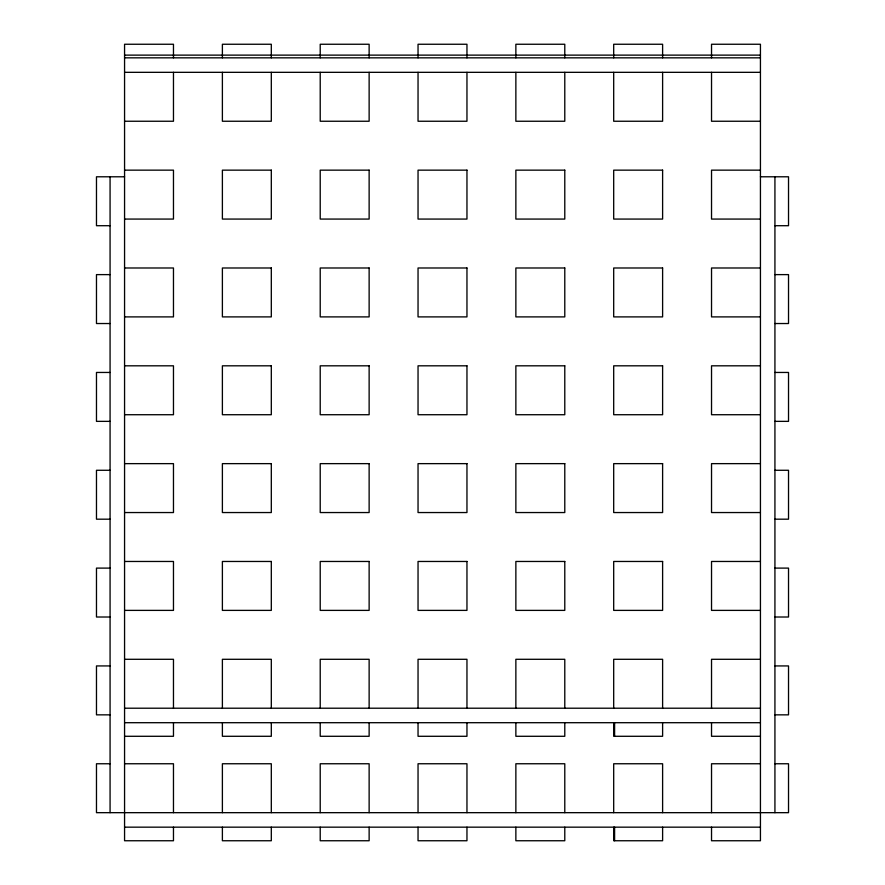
<?xml version="1.0" encoding="UTF-8"?>
<svg xmlns="http://www.w3.org/2000/svg" width="885" height="885" viewBox="0 0 885 885"><rect width="100%" height="100%" fill="white"/><g stroke="black" fill="none" stroke-linecap="round" stroke-linejoin="round"><path stroke-width="1.33" d="M124.564 55.124L760.436 55.124M124.564 57.835L760.436 57.835M124.564 72.327L760.436 72.327M124.564 121.245L173.471 121.245L173.471 72.327M760.436 121.245L711.529 121.245L711.529 72.327M124.564 170.152L173.471 170.152L173.471 219.071L124.564 219.071M760.436 170.152L711.529 170.152L711.529 219.071L760.436 219.071M124.564 176.79L96.476 176.79L96.476 225.708L110.072 225.708M760.436 176.79L788.524 176.79L788.524 225.708L774.928 225.708M124.564 267.989L173.471 267.989L173.471 316.896L124.564 316.896M760.436 267.989L711.529 267.989L711.529 316.896L760.436 316.896M110.072 274.615L96.476 274.615L96.476 323.534L110.072 323.534M774.928 274.615L788.524 274.615L788.524 323.534L774.928 323.534M124.564 365.815L173.471 365.815L173.471 414.722L124.564 414.722M760.436 365.815L711.529 365.815L711.529 414.722L760.436 414.722M110.072 372.452L96.476 372.452L96.476 421.36L110.072 421.36M774.928 372.452L788.524 372.452L788.524 421.36L774.928 421.36M124.564 463.64L173.471 463.64L173.471 512.548L124.564 512.548M760.436 463.64L711.529 463.64L711.529 512.548L760.436 512.548M110.072 470.278L96.476 470.278L96.476 519.185L110.072 519.185M774.928 470.278L788.524 470.278L788.524 519.185L774.928 519.185M124.564 561.466L173.471 561.466L173.471 610.385L124.564 610.385M760.436 561.466L711.529 561.466L711.529 610.385L760.436 610.385M110.072 568.104L96.476 568.104L96.476 617.011L110.072 617.011M774.928 568.104L788.524 568.104L788.524 617.011L774.928 617.011M124.564 659.292L173.471 659.292L173.471 708.21M760.436 659.292L711.529 659.292L711.529 708.21M110.072 665.929L96.476 665.929L96.476 714.848L110.072 714.848M774.928 665.929L788.524 665.929L788.524 714.848L774.928 714.848M124.564 708.21L760.436 708.21M124.564 722.702L760.436 722.702M124.564 736.287L173.471 736.287L173.471 722.702M760.436 736.287L711.529 736.287L711.529 722.702M110.072 763.755L96.476 763.755L96.476 812.673L788.524 812.673L788.524 763.755L774.928 763.755M124.564 763.755L173.471 763.755L173.471 812.673M760.436 763.755L711.529 763.755L711.529 812.673M124.564 827.165L760.436 827.165M774.928 176.79L774.928 812.673M711.529 57.835L711.529 44.25L760.436 44.25L760.436 840.75L711.529 840.75L711.529 827.165M662.611 57.835L662.611 44.25L613.692 44.25L613.692 57.835M662.611 72.327L662.611 121.245L613.692 121.245L613.692 72.327M662.611 708.21L662.611 659.292L613.692 659.292L613.692 708.21M662.611 722.702L662.611 736.287L613.692 736.287L613.692 722.702M662.611 812.673L662.611 763.755L613.692 763.755L613.692 812.673M662.611 827.165L662.611 840.75L613.692 840.75L613.692 827.165M614.599 722.702L614.599 736.287M614.599 827.165L614.599 840.75M564.785 57.835L564.785 44.25L515.866 44.25L515.866 57.835M564.785 72.327L564.785 121.245L515.866 121.245L515.866 72.327M564.785 708.21L564.785 659.292L515.866 659.292L515.866 708.21M564.785 722.702L564.785 736.287L515.866 736.287L515.866 722.702M564.785 812.673L564.785 763.755L515.866 763.755L515.866 812.673M564.785 827.165L564.785 840.75L515.866 840.75L515.866 827.165M466.959 57.835L466.959 44.25L418.041 44.25L418.041 57.835M466.959 72.327L466.959 121.245L418.041 121.245L418.041 72.327M466.959 708.21L466.959 659.292L418.041 659.292L418.041 708.21M466.959 722.702L466.959 736.287L418.041 736.287L418.041 722.702M466.959 812.673L466.959 763.755L418.041 763.755L418.041 812.673M466.959 827.165L466.959 840.75L418.041 840.75L418.041 827.165M369.133 57.835L369.133 44.25L320.215 44.25L320.215 57.835M369.133 72.327L369.133 121.245L320.215 121.245L320.215 72.327M369.133 708.21L369.133 659.292L320.215 659.292L320.215 708.21M369.133 722.702L369.133 736.287L320.215 736.287L320.215 722.702M369.133 812.673L369.133 763.755L320.215 763.755L320.215 812.673M369.133 827.165L369.133 840.75L320.215 840.75L320.215 827.165M271.308 57.835L271.308 44.25L222.389 44.25L222.389 57.835M271.308 72.327L271.308 121.245L222.389 121.245L222.389 72.327M271.308 708.21L271.308 659.292L222.389 659.292L222.389 708.21M271.308 722.702L271.308 736.287L222.389 736.287L222.389 722.702M271.308 812.673L271.308 763.755L222.389 763.755L222.389 812.673M271.308 827.165L271.308 840.75L222.389 840.75L222.389 827.165M173.471 57.835L173.471 44.25L124.564 44.25L124.564 840.75L173.471 840.75L173.471 827.165M110.072 176.79L110.072 812.673M271.308 170.152L222.389 170.152L222.389 219.071L271.308 219.071L271.308 170.152M369.133 170.152L320.215 170.152L320.215 219.071L369.133 219.071L369.133 170.152M466.959 170.152L418.041 170.152L418.041 219.071L466.959 219.071L466.959 170.152M564.785 170.152L515.866 170.152L515.866 219.071L564.785 219.071L564.785 170.152M662.611 170.152L613.692 170.152L613.692 219.071L662.611 219.071L662.611 170.152M271.308 267.989L222.389 267.989L222.389 316.896L271.308 316.896L271.308 267.989M369.133 267.989L320.215 267.989L320.215 316.896L369.133 316.896L369.133 267.989M466.959 267.989L418.041 267.989L418.041 316.896L466.959 316.896L466.959 267.989M564.785 267.989L515.866 267.989L515.866 316.896L564.785 316.896L564.785 267.989M662.611 267.989L613.692 267.989L613.692 316.896L662.611 316.896L662.611 267.989M271.308 365.815L222.389 365.815L222.389 414.722L271.308 414.722L271.308 365.815M369.133 365.815L320.215 365.815L320.215 414.722L369.133 414.722L369.133 365.815M466.959 365.815L418.041 365.815L418.041 414.722L466.959 414.722L466.959 365.815M564.785 365.815L515.866 365.815L515.866 414.722L564.785 414.722L564.785 365.815M662.611 365.815L613.692 365.815L613.692 414.722L662.611 414.722L662.611 365.815M271.308 463.64L222.389 463.64L222.389 512.548L271.308 512.548L271.308 463.64M369.133 463.64L320.215 463.64L320.215 512.548L369.133 512.548L369.133 463.64M466.959 463.64L418.041 463.64L418.041 512.548L466.959 512.548L466.959 463.64M564.785 463.64L515.866 463.64L515.866 512.548L564.785 512.548L564.785 463.64M662.611 463.64L613.692 463.64L613.692 512.548L662.611 512.548L662.611 463.64M271.308 561.466L222.389 561.466L222.389 610.385L271.308 610.385L271.308 561.466M369.133 561.466L320.215 561.466L320.215 610.385L369.133 610.385L369.133 561.466M466.959 561.466L418.041 561.466L418.041 610.385L466.959 610.385L466.959 561.466M564.785 561.466L515.866 561.466L515.866 610.385L564.785 610.385L564.785 561.466M662.611 561.466L613.692 561.466L613.692 610.385L662.611 610.385L662.611 561.466"/></g></svg>
